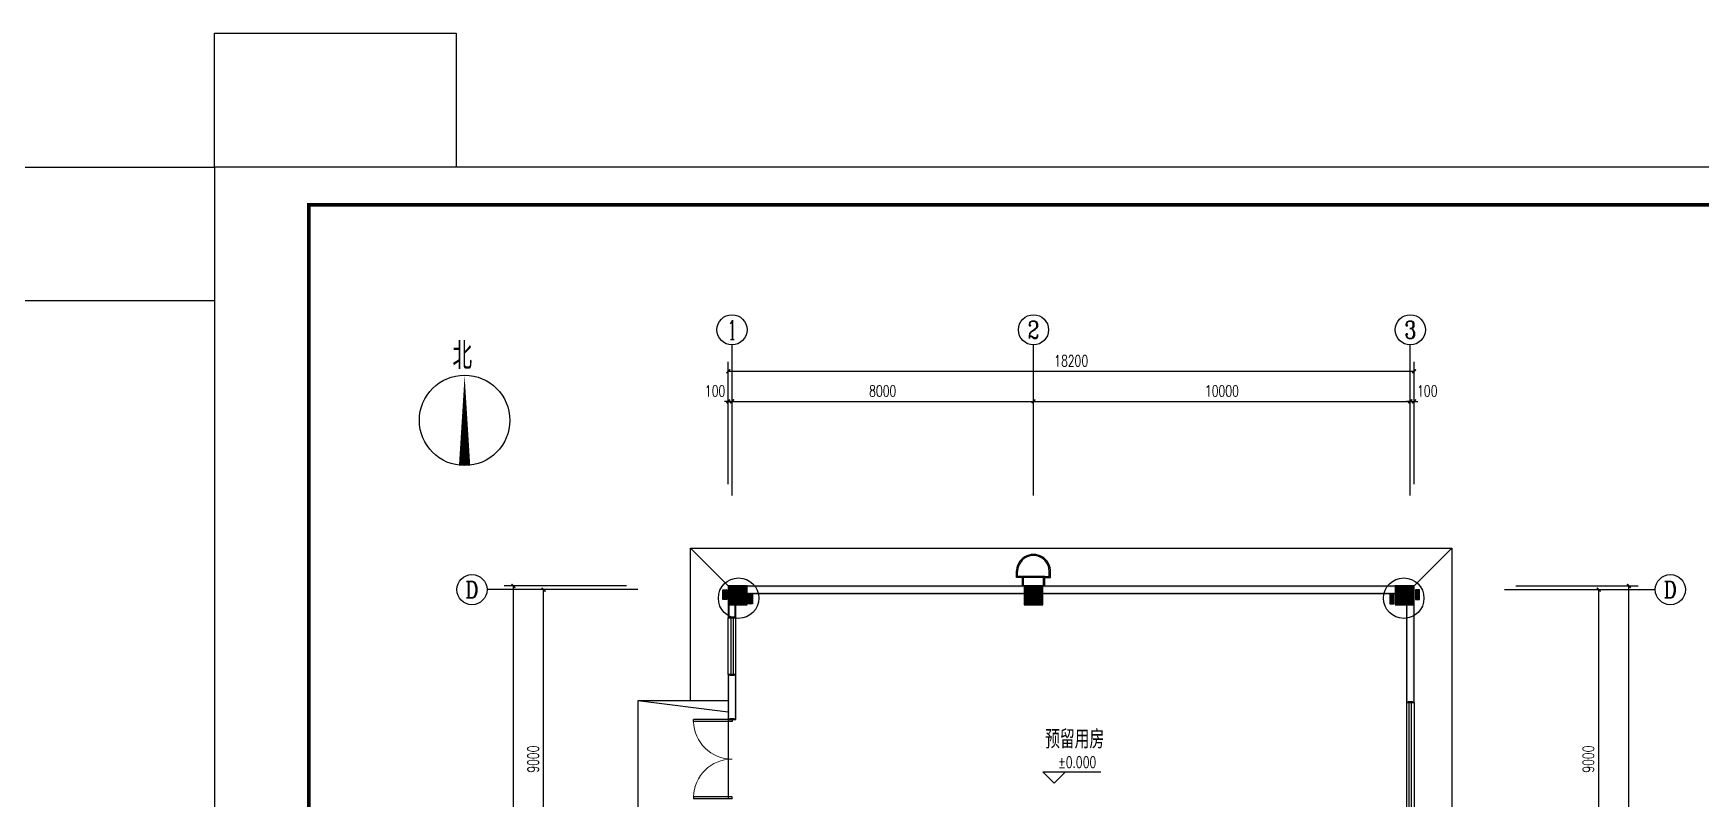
# Model space of a CAD drawing. Extents: x 5211311 to 5622788, y -441754 to -251897.
# Drawn here: x 5418205 to 5462449, y -381883 to -361561 of the extents above; entities that cross this region are included whole.
import ezdxf
from ezdxf.enums import TextEntityAlignment as Align

# ---------------------------------------------------------------- set-up
doc = ezdxf.new("R2010")
doc.units = 0
doc.header["$LTSCALE"] = 1000
doc.header["$MEASUREMENT"] = 0
doc.layers.get('0').update_dxf_attribs({"linetype": 'CONTINUOUS'})
doc.layers.get('Defpoints').update_dxf_attribs({"linetype": 'CONTINUOUS'})
doc.layers.add('_0', color=7, linetype='CONTINUOUS', lineweight=25)
for name, color, linetype in [('AXIS_TEXT', 7, 'CONTINUOUS'), ('PUB_HATCH', 8, 'CONTINUOUS'), ('PUB_TITLE', 4, 'CONTINUOUS'), ('SIG_TEXT', 7, 'CONTINUOUS'), ('建筑底图', 251, 'CONTINUOUS')]:
    doc.layers.add(name, color=color, linetype=linetype)
doc.styles.add('_HZTXT', font='txt.shx', dxfattribs={"width": 0.8, "bigfont": 'HZTXT.shx'})
doc.styles.add('_TCH_AXIS', font='COMPLEX', dxfattribs={"bigfont": 'GBCBIG'})
doc.styles.add('_TCH_DIM', font='SIMPLEX', dxfattribs={"bigfont": 'GBCBIG'})
doc.styles.add('_TCH_DIM_T3', font='SIMPLEX', dxfattribs={"width": 0.705882, "bigfont": 'GBCBIG'})
doc.styles.add('COMPLEX', font='COMPLEX')
doc.dimstyles.new('_TCH_ARCH&&100', dxfattribs={"dimtxt": 297.5, "dimasz": 100, "dimexe": 250, "dimexo": 300, "dimgap": 126.25, "dimtad": 1, "dimdec": 0, "dimzin": 0, "dimdsep": 46, "dimtxsty": '_TCH_DIM_T3', "dimblk": 'ARCHTICK', "dimcen": 0.09, "dimclrt": 7, "dimazin": 2, "dimtfac": 1, "dimtdec": 0, "dimtix": 1, "dimtmove": 2, "dimatfit": 3, "dimfxl": 0, "dimtolj": 1, "dimtzin": 0, "dimarcsym": 0})

# ---------------------------------------------------------------- blocks, each defined once
blk = doc.blocks.new('$TCHSYS$WIN2D')
for p, q in [((-0.5, 0.5), (0.5, 0.5)), ((-0.5, 0.5), (-0.5, -0.5)), ((0.5, 0.5), (0.5, -0.5)), ((0.5, 0.167), (-0.5, 0.167)), ((0.5, -0.167), (-0.5, -0.167)), ((-0.5, -0.5), (0.5, -0.5))]:
    blk.add_line(p, q)
blk = doc.blocks.new('$DorLib2D$00000002')
for p, q in [((-0.5, 0), (-0.5, 0.4875)), ((-0.475, 0.4875), (-0.5, 0.4875)), ((-0.475, 0), (-0.475, 0.4875)), ((0.475, 0), (0.475, 0.4875)), ((0.475, 0.4875), (0.5, 0.4875)), ((0.5, 0), (0.5, 0.4875)), ((-0.5, 0), (-0.475, 0)), ((0.5, 0), (0.475, 0))]:
    blk.add_line(p, q)
at = {"lineweight": 13}
for centre, start, end in [((-0.4875, 0), 0, 88.53072), ((0.4875, 0), 91.46928, 180)]:
    blk.add_arc(centre, 0.4875, start, end, dxfattribs=at)
blk = doc.blocks.new('_FZH')
blk.add_lwpolyline([(-0.5, -0.5), (0.5, -0.5), (0.5, 0.5), (-0.5, 0.5)], close=True)
at = {"layer": 'PUB_HATCH'}
blk.add_solid([(-0.5, -0.5), (0.5, -0.5), (-0.5, 0.5), (0.5, 0.5)], dxfattribs=at)
blk = doc.blocks.new('_ArchTick')
at = {"color": 0, "linetype": 'ByBlock', "const_width": 0.4}
blk.add_lwpolyline([(-0.5, -0.5), (0.5, 0.5)], dxfattribs=at)
blk = doc.blocks.new('*D54')
at = {"layer": 'Defpoints', "color": 0, "transparency": 16777216}
for p in [(5457245, -376333), (5459745, -376333), (5457245, -385333)]:
    blk.add_point(p, dxfattribs=at)
at = {"layer": '建筑底图', "color": 0, "lineweight": -2, "transparency": 16777216}
for p, q in [((5457545, -376333), (5459995, -376333)), ((5459745, -385333), (5459745, -376333)), ((5457545, -385333), (5459995, -385333))]:
    blk.add_line(p, q, dxfattribs=at)
at = {"layer": '建筑底图', "color": 0, "lineweight": -2, "transparency": 16777216, "xscale": 100, "yscale": 100, "zscale": 100}
for p, rotation in [((5459745, -376333), 90), ((5459745, -385333), 270)]:
    blk.add_blockref('_ArchTick', p, dxfattribs=dict(at, rotation=rotation))
at = {"layer": '建筑底图', "color": 7, "transparency": 16777216, "insert": (5459470, -380833), "char_height": 297.5, "attachment_point": 5, "rotation": 90, "style": '_TCH_DIM_T3'}
blk.add_mtext('\\A1;9000', dxfattribs=at)
blk = doc.blocks.new('*D55')
at = {"layer": 'Defpoints', "color": 0, "transparency": 16777216}
for p in [(5457245, -376233), (5460545, -376233), (5457245, -398433)]:
    blk.add_point(p, dxfattribs=at)
at = {"layer": '建筑底图', "color": 0, "lineweight": -2, "transparency": 16777216}
for p, q in [((5457545, -376233), (5460795, -376233)), ((5460545, -398433), (5460545, -376233)), ((5457545, -398433), (5460795, -398433))]:
    blk.add_line(p, q, dxfattribs=at)
at = {"layer": '建筑底图', "color": 0, "lineweight": -2, "transparency": 16777216, "xscale": 100, "yscale": 100, "zscale": 100}
for p, rotation in [((5460545, -376233), 90), ((5460545, -398433), 270)]:
    blk.add_blockref('_ArchTick', p, dxfattribs=dict(at, rotation=rotation))
at = {"layer": '建筑底图', "color": 7, "transparency": 16777216, "insert": (5460270, -387333), "char_height": 297.5, "attachment_point": 5, "rotation": 90, "style": '_TCH_DIM_T3'}
blk.add_mtext('\\A1;22200', dxfattribs=at)
blk = doc.blocks.new('*D58')
at = {"layer": 'Defpoints', "color": 0, "transparency": 16777216}
for p in [(5431745, -376333), (5434245, -376333), (5434245, -385333)]:
    blk.add_point(p, dxfattribs=at)
at = {"layer": '建筑底图', "color": 0, "lineweight": -2, "transparency": 16777216}
for p, q in [((5433945, -376333), (5431495, -376333)), ((5431745, -385333), (5431745, -376333)), ((5433945, -385333), (5431495, -385333))]:
    blk.add_line(p, q, dxfattribs=at)
at = {"layer": '建筑底图', "color": 0, "lineweight": -2, "transparency": 16777216, "xscale": 100, "yscale": 100, "zscale": 100}
for p, rotation in [((5431745, -376333), 90), ((5431745, -385333), 270)]:
    blk.add_blockref('_ArchTick', p, dxfattribs=dict(at, rotation=rotation))
at = {"layer": '建筑底图', "color": 7, "transparency": 16777216, "insert": (5431470, -380833), "char_height": 297.5, "attachment_point": 5, "rotation": 90, "style": '_TCH_DIM_T3'}
blk.add_mtext('\\A1;9000', dxfattribs=at)
blk = doc.blocks.new('*D59')
at = {"layer": 'Defpoints', "color": 0, "transparency": 16777216}
for p in [(5430945, -376233), (5434245, -376233), (5434245, -398433)]:
    blk.add_point(p, dxfattribs=at)
at = {"layer": '建筑底图', "color": 0, "lineweight": -2, "transparency": 16777216}
for p, q in [((5433945, -376233), (5430695, -376233)), ((5430945, -398433), (5430945, -376233)), ((5433945, -398433), (5430695, -398433))]:
    blk.add_line(p, q, dxfattribs=at)
at = {"layer": '建筑底图', "color": 0, "lineweight": -2, "transparency": 16777216, "xscale": 100, "yscale": 100, "zscale": 100}
for p, rotation in [((5430945, -376233), 90), ((5430945, -398433), 270)]:
    blk.add_blockref('_ArchTick', p, dxfattribs=dict(at, rotation=rotation))
at = {"layer": '建筑底图', "color": 7, "transparency": 16777216, "insert": (5430670, -387333), "char_height": 297.5, "attachment_point": 5, "rotation": 90, "style": '_TCH_DIM_T3'}
blk.add_mtext('\\A1;22200', dxfattribs=at)
blk = doc.blocks.new('_AXISO')
blk.add_circle((0, 0), 0.5)
at = {"layer": 'AXIS_TEXT', "style": 'COMPLEX', "width": 1.041667}
blk.add_attdef('A', text='', height=0.56, dxfattribs=at).set_placement((-0.25, -0.28), (0.25, -0.28), align=Align.FIT)
blk = doc.blocks.new('*D60')
at = {"layer": 'Defpoints', "color": 0, "transparency": 16777216}
for p in [(5436745, -371333), (5436645, -373833), (5436745, -373833)]:
    blk.add_point(p, dxfattribs=at)
at = {"layer": '建筑底图', "color": 0, "lineweight": -2, "transparency": 16777216}
for p, q in [((5436645, -373533), (5436645, -371083)), ((5436745, -373533), (5436745, -371083)), ((5436645, -371333), (5436545, -371333)), ((5436645, -371333), (5436745, -371333)), ((5436745, -371333), (5436845, -371333))]:
    blk.add_line(p, q, dxfattribs=at)
at = {"layer": '建筑底图', "color": 0, "lineweight": -2, "transparency": 16777216, "xscale": 100, "yscale": 100, "zscale": 100}
blk.add_blockref('_ArchTick', (5436645, -371333), dxfattribs=at)
at = {"layer": '建筑底图', "color": 0, "lineweight": -2, "transparency": 16777216, "xscale": 100, "yscale": 100, "zscale": 100, "rotation": 180}
blk.add_blockref('_ArchTick', (5436745, -371333), dxfattribs=at)
at = {"layer": '建筑底图', "color": 7, "transparency": 16777216, "insert": (5436295, -371058), "char_height": 297.5, "attachment_point": 5, "style": '_TCH_DIM_T3'}
blk.add_mtext('\\A1;100', dxfattribs=at)
blk = doc.blocks.new('*D61')
at = {"layer": 'Defpoints', "color": 0, "transparency": 16777216}
for p in [(5444745, -371333), (5436745, -373833), (5444745, -373833)]:
    blk.add_point(p, dxfattribs=at)
at = {"layer": '建筑底图', "color": 0, "lineweight": -2, "transparency": 16777216}
for p, q in [((5436745, -373533), (5436745, -371083)), ((5444745, -373533), (5444745, -371083)), ((5436745, -371333), (5444745, -371333))]:
    blk.add_line(p, q, dxfattribs=at)
at = {"layer": '建筑底图', "color": 0, "lineweight": -2, "transparency": 16777216, "xscale": 100, "yscale": 100, "zscale": 100, "rotation": 180}
blk.add_blockref('_ArchTick', (5436745, -371333), dxfattribs=at)
at = {"layer": '建筑底图', "color": 0, "lineweight": -2, "transparency": 16777216, "xscale": 100, "yscale": 100, "zscale": 100}
blk.add_blockref('_ArchTick', (5444745, -371333), dxfattribs=at)
at = {"layer": '建筑底图', "color": 7, "transparency": 16777216, "insert": (5440745, -371058), "char_height": 297.5, "attachment_point": 5, "style": '_TCH_DIM_T3'}
blk.add_mtext('\\A1;8000', dxfattribs=at)
blk = doc.blocks.new('*D62')
at = {"layer": 'Defpoints', "color": 0, "transparency": 16777216}
for p in [(5454745, -371333), (5444745, -373833), (5454745, -373833)]:
    blk.add_point(p, dxfattribs=at)
at = {"layer": '建筑底图', "color": 0, "lineweight": -2, "transparency": 16777216}
for p, q in [((5444745, -373533), (5444745, -371083)), ((5454745, -373533), (5454745, -371083)), ((5444745, -371333), (5454745, -371333))]:
    blk.add_line(p, q, dxfattribs=at)
at = {"layer": '建筑底图', "color": 0, "lineweight": -2, "transparency": 16777216, "xscale": 100, "yscale": 100, "zscale": 100, "rotation": 180}
blk.add_blockref('_ArchTick', (5444745, -371333), dxfattribs=at)
at = {"layer": '建筑底图', "color": 0, "lineweight": -2, "transparency": 16777216, "xscale": 100, "yscale": 100, "zscale": 100}
blk.add_blockref('_ArchTick', (5454745, -371333), dxfattribs=at)
at = {"layer": '建筑底图', "color": 7, "transparency": 16777216, "insert": (5449745, -371058), "char_height": 297.5, "attachment_point": 5, "style": '_TCH_DIM_T3'}
blk.add_mtext('\\A1;10000', dxfattribs=at)
blk = doc.blocks.new('*D63')
at = {"layer": 'Defpoints', "color": 0, "transparency": 16777216}
for p in [(5454845, -371333), (5454745, -373833), (5454845, -373833)]:
    blk.add_point(p, dxfattribs=at)
at = {"layer": '建筑底图', "color": 0, "lineweight": -2, "transparency": 16777216}
for p, q in [((5454745, -373533), (5454745, -371083)), ((5454845, -373533), (5454845, -371083)), ((5454745, -371333), (5454645, -371333)), ((5454745, -371333), (5454845, -371333)), ((5454845, -371333), (5454945, -371333))]:
    blk.add_line(p, q, dxfattribs=at)
at = {"layer": '建筑底图', "color": 0, "lineweight": -2, "transparency": 16777216, "xscale": 100, "yscale": 100, "zscale": 100}
blk.add_blockref('_ArchTick', (5454745, -371333), dxfattribs=at)
at = {"layer": '建筑底图', "color": 0, "lineweight": -2, "transparency": 16777216, "xscale": 100, "yscale": 100, "zscale": 100, "rotation": 180}
blk.add_blockref('_ArchTick', (5454845, -371333), dxfattribs=at)
at = {"layer": '建筑底图', "color": 7, "transparency": 16777216, "insert": (5455195, -371058), "char_height": 297.5, "attachment_point": 5, "style": '_TCH_DIM_T3'}
blk.add_mtext('\\A1;100', dxfattribs=at)
blk = doc.blocks.new('*D64')
at = {"layer": 'Defpoints', "color": 0, "transparency": 16777216}
for p in [(5454845, -370533), (5436645, -373833), (5454845, -373833)]:
    blk.add_point(p, dxfattribs=at)
at = {"layer": '建筑底图', "color": 0, "lineweight": -2, "transparency": 16777216}
for p, q in [((5436645, -373533), (5436645, -370283)), ((5454845, -373533), (5454845, -370283)), ((5436645, -370533), (5454845, -370533))]:
    blk.add_line(p, q, dxfattribs=at)
at = {"layer": '建筑底图', "color": 0, "lineweight": -2, "transparency": 16777216, "xscale": 100, "yscale": 100, "zscale": 100, "rotation": 180}
blk.add_blockref('_ArchTick', (5436645, -370533), dxfattribs=at)
at = {"layer": '建筑底图', "color": 0, "lineweight": -2, "transparency": 16777216, "xscale": 100, "yscale": 100, "zscale": 100}
blk.add_blockref('_ArchTick', (5454845, -370533), dxfattribs=at)
at = {"layer": '建筑底图', "color": 7, "transparency": 16777216, "insert": (5445745, -370258), "char_height": 297.5, "attachment_point": 5, "style": '_TCH_DIM_T3'}
blk.add_mtext('\\A1;18200', dxfattribs=at)

msp = doc.modelspace()

# ---------------------------------------------------------------- hatches: boundary and pattern name
at = {"layer": 'SIG_TEXT'}
h = msp.add_hatch(dxfattribs=at)
h.set_pattern_fill('ANSI31', color=256, scale=10, angle=90, style=0)
h.set_pattern_definition([(135, (4858314.834, -4735889), (-11.22532015, -11.22532015), [])])
h.paths.add_polyline_path([(5436606.4, -376338), (5436606.4, -376595.5), (5436501.7, -376595.5), (5436501.7, -376338)])
h = msp.add_hatch(dxfattribs=at)
h.set_pattern_fill('ANSI31', color=256, scale=10, angle=90, style=0)
h.set_pattern_definition([(135, (4857629.873, -4735778.022), (-11.22532015, -11.22532015), [])])
h.paths.add_polyline_path([(5437291.4, -376449), (5437291.4, -376706.4), (5437186.7, -376706.4), (5437186.7, -376449)])
h = msp.add_hatch(dxfattribs=at)
h.set_pattern_fill('ANSI31', color=256, scale=10, angle=90, style=0)
h.set_pattern_definition([(135, (4858465.377, -4735778.022), (-11.22532015, -11.22532015), [])])
h.paths.add_polyline_path([(5454199.3, -376449), (5454199.3, -376706.4), (5454303.9, -376706.4), (5454303.9, -376449)])
h = msp.add_hatch(dxfattribs=at)
h.set_pattern_fill('ANSI31', color=256, scale=10, angle=90, style=0)
h.set_pattern_definition([(135, (4859150.339, -4735889), (-11.22532015, -11.22532015), [])])
h.paths.add_polyline_path([(5454884.2, -376338), (5454884.2, -376595.5), (5454988.9, -376595.5), (5454988.9, -376338)])
at = {"layer": '建筑底图'}
for points in [[(5437144.8, -376233), (5436644.8, -376233), (5436684.8, -376273), (5437104.8, -376273)], [(5436644.8, -376233), (5436644.8, -376733), (5436684.8, -376693), (5436684.8, -376273)], [(5437144.8, -376733), (5437144.8, -376233), (5437104.8, -376273), (5437104.8, -376693)], [(5444494.8, -376273), (5444494.8, -376233), (5437144.8, -376233), (5437144.8, -376273)], [(5444494.8, -376433), (5444494.8, -376393), (5437144.8, -376393), (5437144.8, -376433)], [(5444994.8, -376233), (5444494.8, -376233), (5444534.8, -376273), (5444954.8, -376273)], [(5444494.8, -376233), (5444494.8, -376733), (5444534.8, -376693), (5444534.8, -376273)], [(5444994.8, -376733), (5444994.8, -376233), (5444954.8, -376273), (5444954.8, -376693)], [(5454344.8, -376273), (5454344.8, -376233), (5444994.8, -376233), (5444994.8, -376273)], [(5454344.8, -376433), (5454344.8, -376393), (5444994.8, -376393), (5444994.8, -376433)], [(5454844.8, -376233), (5454344.8, -376233), (5454384.8, -376273), (5454804.8, -376273)], [(5454344.8, -376233), (5454344.8, -376733), (5454384.8, -376693), (5454384.8, -376273)], [(5454844.8, -376733), (5454844.8, -376233), (5454804.8, -376273), (5454804.8, -376693)], [(5436644.8, -376733), (5437144.8, -376733), (5437104.8, -376693), (5436684.8, -376693)], [(5436684.8, -376733), (5436644.8, -376733), (5436644.8, -377083), (5436684.8, -377043)], [(5436844.8, -376733), (5436804.8, -376733), (5436804.8, -377043), (5436844.8, -377083)], [(5444494.8, -376733), (5444994.8, -376733), (5444954.8, -376693), (5444534.8, -376693)], [(5454344.8, -376733), (5454844.8, -376733), (5454804.8, -376693), (5454384.8, -376693)], [(5454684.8, -376733), (5454644.8, -376733), (5454644.8, -379333), (5454684.8, -379293)], [(5454844.8, -376733), (5454804.8, -376733), (5454804.8, -379293), (5454844.8, -379333)], [(5436644.8, -377083), (5436844.8, -377083), (5436804.8, -377043), (5436684.8, -377043)], [(5436644.8, -378583), (5436644.8, -379783), (5436684.8, -379743), (5436684.8, -378623)], [(5436844.8, -378583), (5436644.8, -378583), (5436684.8, -378623), (5436804.8, -378623)], [(5436844.8, -379783), (5436844.8, -378583), (5436804.8, -378623), (5436804.8, -379743)], [(5454644.8, -379333), (5454844.8, -379333), (5454804.8, -379293), (5454684.8, -379293)], [(5436644.8, -379783), (5436844.8, -379783), (5436804.8, -379743), (5436684.8, -379743)]]:
    msp.add_hatch(color=256, dxfattribs=at).paths.add_polyline_path(points)

# ---------------------------------------------------------------- linework, layer by layer
at = {"layer": '_0', "color": 0}
for points in [[(5423013.1, -361560.6), (5429425.5, -361560.6), (5429425.5, -365114), (5423013.1, -365114)], [(5416600.7, -365114), (5423013.1, -365114), (5423013.1, -368667.5), (5416600.7, -368667.5)]]:
    msp.add_lwpolyline(points, close=True, dxfattribs=at)
at = {"layer": 'PUB_TITLE', "color": 4}
msp.add_lwpolyline([(5423013.1, -424514), (5507113.1, -424514), (5507113.1, -365114), (5423013.1, -365114)], close=True, dxfattribs=at)
at = {"layer": 'PUB_TITLE', "color": 4, "const_width": 100}
msp.add_lwpolyline([(5425513.1, -423514), (5506113.1, -423514), (5506113.1, -366114), (5425513.1, -366114)], close=True, dxfattribs=at)
at = {"layer": 'SIG_TEXT', "ltscale": 5}
for points in [[(5436606.4, -376338), (5436606.4, -376595.5), (5436501.7, -376595.5), (5436501.7, -376338)], [(5437291.4, -376449), (5437291.4, -376706.4), (5437186.7, -376706.4), (5437186.7, -376449)], [(5454199.3, -376449), (5454199.3, -376706.4), (5454303.9, -376706.4), (5454303.9, -376449)], [(5454884.2, -376338), (5454884.2, -376595.5), (5454988.9, -376595.5), (5454988.9, -376338)]]:
    msp.add_lwpolyline(points, close=True, dxfattribs=at)
for centre in [(5436920.7, -376558.8), (5454569.9, -376558.8)]:
    msp.add_circle(centre, 536.8, dxfattribs=at)
at = {"layer": '建筑底图'}
for p, q in [((5436744.8, -373833), (5436744.8, -369833)), ((5444744.8, -373833), (5444744.8, -369833)), ((5454744.8, -373833), (5454744.8, -369833)), ((5436644.8, -376233), (5435644.8, -375233)), ((5454844.8, -376233), (5455844.8, -375233)), ((5444295.8, -376013), (5444295.8, -375833)), ((5444444.8, -376013), (5444295.8, -376013)), ((5444324.8, -375983), (5444324.8, -375847.7)), ((5444444.8, -375983), (5444324.8, -375983)), ((5445044.8, -375983), (5445164.8, -375983)), ((5445044.8, -376013), (5445193.8, -376013)), ((5445164.8, -375983), (5445164.8, -375847.7)), ((5445193.8, -376013), (5445193.8, -375833)), ((5434244.8, -376333), (5430244.8, -376333)), ((5437144.8, -376233), (5444494.8, -376233)), ((5437144.8, -376433), (5444494.8, -376433)), ((5444994.8, -376233), (5454344.8, -376233)), ((5444994.8, -376433), (5454344.8, -376433)), ((5457244.8, -376333), (5461244.8, -376333)), ((5436644.8, -376733), (5436644.8, -377083)), ((5436844.8, -377083), (5436844.8, -376733)), ((5454644.8, -376733), (5454644.8, -379333)), ((5454844.8, -379333), (5454844.8, -376733)), ((5436644.8, -377083), (5436844.8, -377083)), ((5436644.8, -378583), (5436644.8, -379783)), ((5436844.8, -378583), (5436644.8, -378583)), ((5436844.8, -379783), (5436844.8, -378583)), ((5434244.8, -379283), (5434244.8, -382383)), ((5436644.8, -379583), (5434244.8, -379283)), ((5436644.8, -379283), (5434244.8, -379283)), ((5454644.8, -379333), (5454844.8, -379333)), ((5436644.8, -379783), (5436644.8, -381883)), ((5436644.8, -379783), (5436844.8, -379783)), ((5445291.3, -381469.8), (5444991.3, -381169.8)), ((5444991.3, -381169.8), (5446531.6, -381169.8)), ((5445291.3, -381469.8), (5445591.3, -381169.8))]:
    msp.add_line(p, q, dxfattribs=at)
msp.add_lwpolyline([(5429648.5, -373037.8, 300, 0, 0), (5429648.5, -370637.8, 0, 0, 0)], format="xyseb", dxfattribs=at)
for points in [[(5435644.8, -379283), (5435644.8, -375233), (5455844.8, -375233), (5455844.8, -399433), (5451294.8, -399433)], [(5445044.8, -376233), (5445044.8, -375983), (5444444.8, -375983), (5444444.8, -376233)], [(5445014.8, -376233), (5445014.8, -376013), (5444474.8, -376013), (5444474.8, -376233)]]:
    msp.add_lwpolyline(points, dxfattribs=at)
msp.add_circle((5429648.5, -371837.8), 1200, dxfattribs=at)
for radius, start, end in [(450, 356.17745, 183.82255), (420, 0, 180)]:
    msp.add_arc((5444744.8, -375847.7), radius, start, end, dxfattribs=at)

# ---------------------------------------------------------------- block references
ref = msp.add_blockref('_AXISO', (5436744.8, -369433), dxfattribs=dict(at, xscale=800, yscale=800, zscale=800))
ref.add_attrib('A', '1', dxfattribs={"layer": 'AXIS_TEXT', "color": 0, "height": 514.7, "style": '_TCH_AXIS'}).set_placement((5436634.5, -369690.3), (5436855.1, -369690.3), align=Align.FIT)
ref = msp.add_blockref('_AXISO', (5444744.8, -369433), dxfattribs=dict(at, xscale=800, yscale=800, zscale=800))
ref.add_attrib('A', '2', dxfattribs={"layer": 'AXIS_TEXT', "color": 0, "height": 465.9, "style": '_TCH_AXIS'}).set_placement((5444589.5, -369666), (5444900.2, -369666), align=Align.FIT)
ref = msp.add_blockref('_AXISO', (5454744.8, -369433), dxfattribs=dict(at, xscale=800, yscale=800, zscale=800))
ref.add_attrib('A', '3', dxfattribs={"layer": 'AXIS_TEXT', "color": 0, "height": 465.9, "style": '_TCH_AXIS'}).set_placement((5454589.5, -369666), (5454900.2, -369666), align=Align.FIT)
ref = msp.add_blockref('_AXISO', (5429844.8, -376333), dxfattribs=dict(at, xscale=800, yscale=800, zscale=800))
ref.add_attrib('A', 'D', dxfattribs={"layer": 'AXIS_TEXT', "color": 0, "height": 435.3, "style": '_TCH_AXIS'}).set_placement((5429668.7, -376550.6), (5430021, -376550.6), align=Align.FIT)
ref = msp.add_blockref('_AXISO', (5461644.8, -376333), dxfattribs=dict(at, xscale=800, yscale=800, zscale=800))
ref.add_attrib('A', 'D', dxfattribs={"layer": 'AXIS_TEXT', "color": 0, "height": 435.3, "style": '_TCH_AXIS'}).set_placement((5461468.7, -376550.6), (5461821, -376550.6), align=Align.FIT)
at = {"layer": '建筑底图', "xscale": 500, "yscale": 500, "zscale": 500}
for p in [(5436894.8, -376483), (5444744.8, -376483), (5454594.8, -376483)]:
    msp.add_blockref('_FZH', p, dxfattribs=at)
at = {"layer": '建筑底图'}
for name, p, xscale, yscale, zscale, rotation in [('$TCHSYS$WIN2D', (5436744.8, -377833), -1500, 200, -1500, 270.0000000000237), ('$TCHSYS$WIN2D', (5454744.8, -380833), 3000, -200, 3000, 269.9999999999763), ('$DorLib2D$00000002', (5436744.8, -380833), -2100, -2100, -2100, 270.0000000000237)]:
    msp.add_blockref(name, p, dxfattribs=dict(at, xscale=xscale, yscale=yscale, zscale=zscale, rotation=rotation))

# ---------------------------------------------------------------- texts
at = {"layer": '建筑底图', "style": '_TCH_DIM'}
msp.add_text('北', height=723.4, dxfattribs=at).set_placement((5429327.2, -370484.1))
at = {"layer": '建筑底图'}
for s, height, style, width, p in [('预留用房', 490.23, '_HZTXT', 0.8, (5445053.7, -380550.3)), ('%%P0.000', 297.5, '_TCH_DIM', 0.705882, (5445401.6, -381064.8))]:
    msp.add_text(s, height=height, dxfattribs=dict(at, style=style, width=width)).set_placement(p)

# ---------------------------------------------------------------- dimensions: what is measured, and where the dimension line sits
for p1, p2, distance, picture, middle in [((5436644.8, -373833), (5454844.8, -373833), 3300, '*D64', (5445744.8, -370258)), ((5436744.8, -373833), (5444744.8, -373833), 2500, '*D61', (5440744.8, -371058)), ((5444744.8, -373833), (5454744.8, -373833), 2500, '*D62', (5449744.8, -371058)), ((5434244.8, -398433), (5434244.8, -376233), 3300, '*D59', (5430669.8, -387333)), ((5434244.8, -385333), (5434244.8, -376333), 2500, '*D58', (5431469.8, -380833)), ((5457244.8, -398433), (5457244.8, -376233), -3300, '*D55', (5460269.8, -387333)), ((5457244.8, -385333), (5457244.8, -376333), -2500, '*D54', (5459469.8, -380833))]:
    dim = msp.add_aligned_dim(p1=p1, p2=p2, distance=distance, dimstyle='_TCH_ARCH&&100', dxfattribs=at)
    dim.commit()
    dim.dimension.update_dxf_attribs({"geometry": picture, "text_midpoint": middle})
for base, p1, p2, picture, middle in [((5436744.8, -371333), (5436644.8, -373833), (5436744.8, -373833), '*D60', (5436294.8, -371058)), ((5454844.8, -371333), (5454744.8, -373833), (5454844.8, -373833), '*D63', (5455194.8, -371058))]:
    dim = msp.add_linear_dim(base=base, p1=p1, p2=p2, angle=0, dimstyle='_TCH_ARCH&&100', dxfattribs=at)
    dim.commit()
    dim.dimension.update_dxf_attribs({"geometry": picture, "text_midpoint": middle, "dimtype": 129})

doc.saveas('drawing.dxf')
